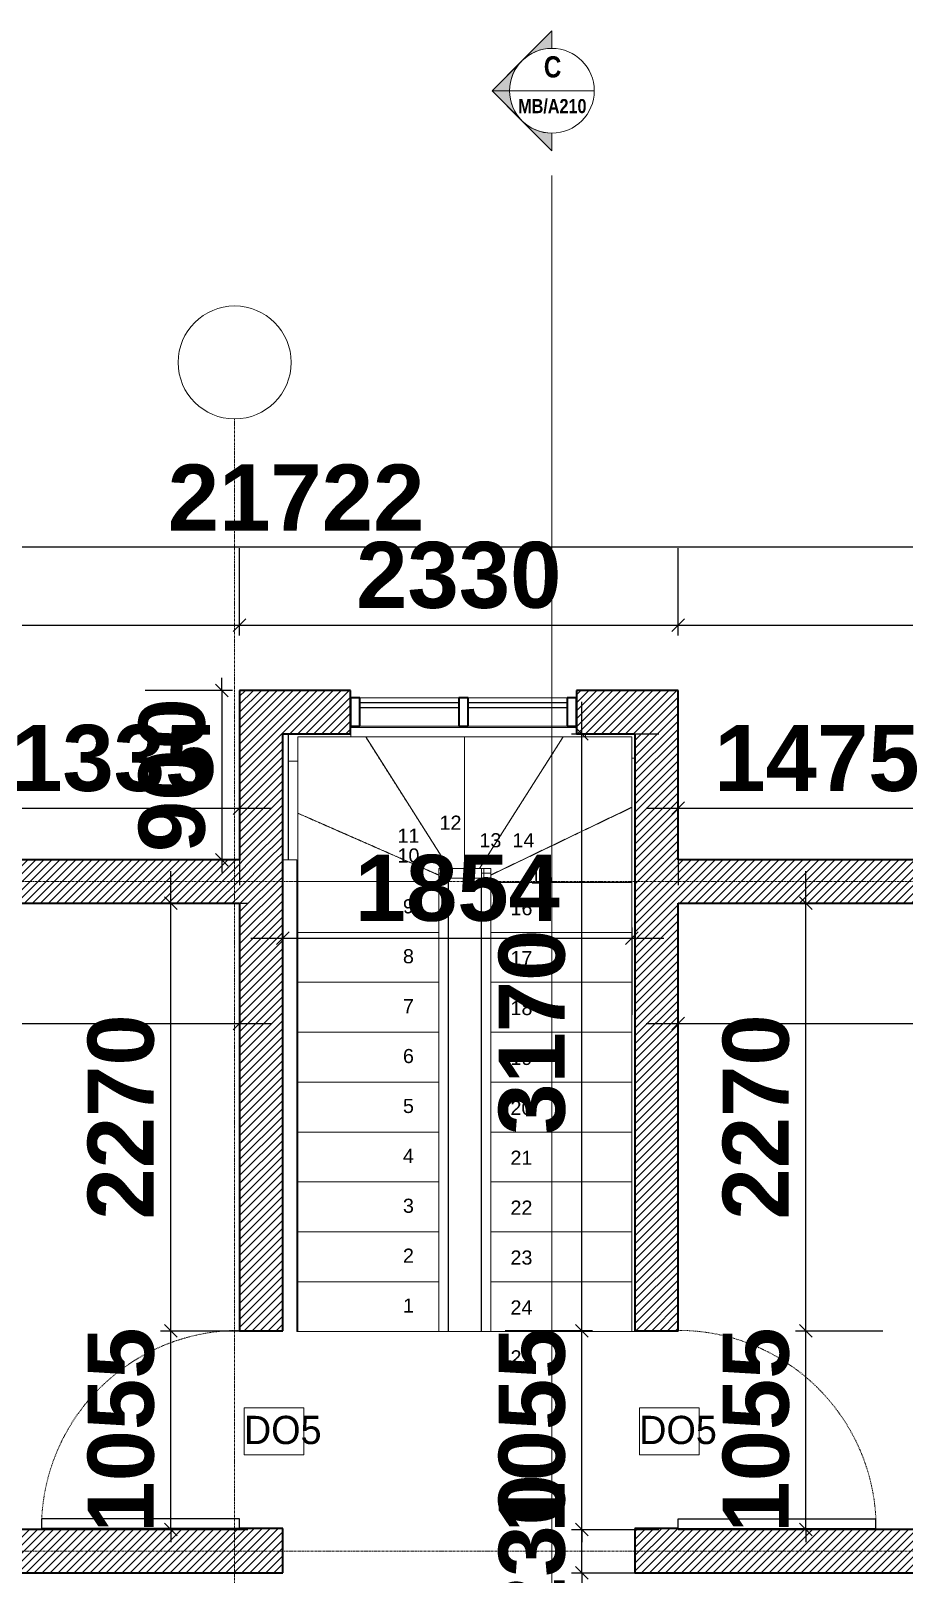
# Model space of a CAD drawing. Header units: inches. Extents: x 22 to 382261, y 22 to 371281.
# Drawn here: x 272010 to 276648, y 55957 to 64152 of the extents above; entities that cross this region are included whole.
import ezdxf

# ---------------------------------------------------------------- set-up
doc = ezdxf.new("R2010")
doc.units = ezdxf.units.IN
doc.header["$MEASUREMENT"] = 0
for name, pattern in [('Dash', [6.35, 3.175, -3.175]), ('Grid Line 1_2_', [22.225, 12.7, -3.175, 3.175, -3.175]), ('Overhead', [3.96875, 2.38125, -1.5875])]:
    doc.linetypes.add(name, pattern=pattern)
for name, color, linetype, lineweight in [('A-ANNO-DIMS', 211, 'Continuous', 9), ('A-DOOR', 31, 'Continuous', 9), ('A-DOOR-HDLN', 31, 'Dash', 9), ('A-DOOR-IDEN', 31, 'Continuous', 9), ('A-FLOR', 192, 'Continuous', 9), ('A-FLOR-HRAL', 11, 'Continuous', 9), ('A-GLAZ-CURT', 52, 'Continuous', 9), ('A-GLAZ-CWMG', 51, 'Continuous', 9), ('A-WALL-PATT', 111, 'Continuous', 9), ('G-ANNO-SYMB', 111, 'Continuous', 9), ('I-WALL', 2, 'Continuous', 9), ('S-GRID', 1, 'Continuous', 9), ('S-GRID-IDEN', 1, 'Continuous', 9), ('S-STRS', 31, 'Continuous', 9), ('S-STRS-ANNO', 31, 'Continuous', 9)]:
    doc.layers.add(name, color=color, linetype=linetype, lineweight=lineweight)
doc.styles.add('Arial', font='arial.ttf', dxfattribs={"height": 506.015625})
doc.styles.add('Arial Narrow_B', font='ARIALNB.TTF', dxfattribs={"height": 255})
doc.styles.add('Arial Narrow_B_1', font='ARIALNB.TTF', dxfattribs={"height": 170})
doc.styles.add('Arial_B', font='arialbd.ttf', dxfattribs={"height": 350.793651})
doc.styles.add('Tw Cen MT Condensed', font='TCCM____.TTF', dxfattribs={"height": 1.35})
doc.dimstyles.new('2', dxfattribs={"dimscale": 304.8, "dimtxt": 346.888196, "dimasz": 0.221354, "dimexe": 1.338583, "dimexo": 0.0625, "dimgap": 0.278871, "dimtad": 1, "dimdec": 0, "dimzin": 0, "dimdsep": 46, "dimtxsty": 'Arial_B', "dimblk1": 'OBLIQUE', "dimblk2": 'OBLIQUE', "dimsah": 1, "dimcen": 0.09, "dimdle": 0.557743, "dimazin": 0, "dimtfac": 1, "dimtdec": 4, "dimtix": 1, "dimtmove": 0, "dimatfit": 3, "dimfxl": 0.557743, "dimfxlon": 1, "dimtvp": 1, "dimtolj": 1, "dimtzin": 0, "dimarcsym": 2})
pattern_1 = [(45, (261326.42, 47511.47), (-21.213203, 21.213203), [])]

# ---------------------------------------------------------------- blocks, each defined once
blk = doc.blocks.new('M_Single-Flush - 1050 DOORS 2 gym _ memebers room-944587-02-GYM AND MEMBERS ROOM BLOWUP')
at = {"layer": 'A-DOOR', "lineweight": 25}
for p, q in [((525, -115), (474, -115)), ((474, -115), (474, -1165.5)), ((525, -115), (525, -1165.5)), ((525, -1165.5), (474, -1165.5))]:
    blk.add_line(p, q, dxfattribs=at)
at = {"layer": 'A-DOOR-HDLN'}
blk.add_arc((525, -115), 1051.7, 180, 267.22045, dxfattribs=at)
blk = doc.blocks.new('M_Single-Flush - 1050 DOORS-898826-02-GYM AND MEMBERS ROOM BLOWUP')
at = {"layer": 'A-DOOR', "lineweight": 25}
for p, q in [((525, 1165.5), (474, 1165.5)), ((474, 115), (474, 1165.5)), ((525, 115), (525, 1165.5)), ((525, 115), (474, 115))]:
    blk.add_line(p, q, dxfattribs=at)
at = {"layer": 'A-DOOR-HDLN'}
blk.add_arc((525, 115), 1051.7, 92.77955, 180, dxfattribs=at)
blk = doc.blocks.new('Rectangular Mullion - 50 x 150mm-442057-02-GYM AND MEMBERS ROOM BLOWUP')
at = {"layer": 'A-GLAZ-CWMG', "lineweight": 35}
for p, q in [((0, 75), (-50, 75)), ((-50, 75), (-50, -75)), ((0, -75), (0, 75)), ((-50, -75), (0, -75))]:
    blk.add_line(p, q, dxfattribs=at)
blk = doc.blocks.new('System Panel - Glazed-442035-02-GYM AND MEMBERS ROOM BLOWUP')
at = {"layer": 'A-GLAZ-CURT', "lineweight": 25}
for p, q in [((262.5, 49.5), (-262.5, 49.5)), ((-262.5, 49.5), (-262.5, 24.5)), ((-262.5, 24.5), (262.5, 24.5)), ((262.5, 24.5), (262.5, 49.5))]:
    blk.add_line(p, q, dxfattribs=at)
blk = doc.blocks.new('Rectangular Mullion - 50 x 150mm-442058-02-GYM AND MEMBERS ROOM BLOWUP')
at = {"layer": 'A-GLAZ-CWMG', "lineweight": 35}
for p, q in [((-50, 75), (0, 75)), ((-50, -75), (-50, 75)), ((0, 75), (0, -75)), ((0, -75), (-50, -75))]:
    blk.add_line(p, q, dxfattribs=at)
blk = doc.blocks.new('Rectangular Mullion - 50 x 150mm-442052-02-GYM AND MEMBERS ROOM BLOWUP')
at = {"layer": 'A-GLAZ-CWMG', "lineweight": 35}
for p, q in [((-25, 75), (25, 75)), ((-25, -75), (-25, 75)), ((25, 75), (25, -75)), ((25, -75), (-25, -75))]:
    blk.add_line(p, q, dxfattribs=at)
blk = doc.blocks.new('Rectangular Mullion - 50 x 150mm-440587-02-GYM AND MEMBERS ROOM BLOWUP')
at = {"layer": 'A-GLAZ-CWMG'}
for p, q in [((12431.2, 13098.2), (12956.2, 13098.2)), ((12956.2, 12948.2), (12431.2, 12948.2))]:
    blk.add_line(p, q, dxfattribs=at)
blk = doc.blocks.new('Top Rail Type - Top Rail_Internal_-670082-02-GYM AND MEMBERS ROOM BLOWUP')
at = {"layer": 'A-FLOR-HRAL'}
for p, q in [((12850.8, 12192), (12886, 12192)), ((12850.8, 12116.6), (12850.8, 12192)), ((12900.8, 12142), (12900.8, 12192)), ((12900.8, 12192), (13076.6, 12192)), ((13076.6, 12142), (12900.8, 12142)), ((12900.8, 12142), (12900.8, 12116.6)), ((13076.6, 12192), (13126.6, 12192)), ((13076.6, 12103.5), (13076.6, 12192)), ((13126.6, 12192), (13126.6, 12103.5)), ((12850.8, 9733.2), (12850.8, 12116.6)), ((12900.8, 12116.6), (12850.8, 12116.6)), ((12900.8, 12116.6), (12900.8, 9733.2)), ((13076.6, 9733.2), (13076.6, 12103.5)), ((13126.6, 12103.5), (13076.6, 12103.5)), ((13126.6, 12103.5), (13126.6, 9733.2)), ((13126.6, 9733.2), (13076.6, 9733.2))]:
    blk.add_line(p, q, dxfattribs=at)
blk = doc.blocks.new('Top Rail Type - Top Rail_Internal_-V14-02-GYM AND MEMBERS ROOM BLOWUP')
at = {"layer": 'A-FLOR-HRAL'}
for p, q in [((12850.8, 12167), (12886, 12167)), ((12850.8, 12116.6), (12850.8, 12167)), ((12885.9, 12192), (12885.9, 12142)), ((12885.9, 12192), (13076.6, 12192)), ((12885.9, 12142), (13076.6, 12142)), ((12900.8, 12116.6), (12900.8, 12142)), ((13126.6, 12167), (13076.6, 12167)), ((13076.6, 12167), (13076.6, 12103.5)), ((13088.8, 12192), (13088.8, 12142)), ((13126.6, 12167), (13126.6, 12103.5)), ((12850.8, 9733.2), (12850.8, 12116.6)), ((12900.8, 9733.2), (12900.8, 12116.6)), ((13076.6, 12103.5), (13076.6, 9733.2)), ((13126.6, 12103.5), (13126.6, 9733.2)), ((13126.6, 9733.2), (13076.6, 9733.2))]:
    blk.add_line(p, q, dxfattribs=at)
blk = doc.blocks.new('Top Rail Type - Top Rail_Internal_-670101-02-GYM AND MEMBERS ROOM BLOWUP')
at = {"layer": 'A-FLOR-HRAL'}
for p, q in [((12051.6, 12762.8), (12051.6, 12908.2)), ((12101.6, 12891.2), (12101.6, 12762.8)), ((12384, 12891.2), (12101.6, 12891.2)), ((12381.2, 12941.2), (12384, 12941.2)), ((12384, 12891.2), (12384, 12941.2)), ((12384, 12941.2), (13581.2, 12941.2)), ((13628.7, 12891.2), (12384, 12891.2)), ((13628.7, 12891.2), (13628.7, 12908.2)), ((13875.8, 12891.2), (13628.7, 12891.2)), ((13875.8, 12778.8), (13875.8, 12891.2)), ((12051.6, 12238.2), (12051.6, 12762.8)), ((12101.6, 12762.8), (12051.6, 12762.8)), ((12101.6, 12762.8), (12101.6, 9733.2)), ((13875.8, 12778.8), (13891.2, 12778.8)), ((13875.8, 9733.2), (13875.8, 12778.8)), ((13925.8, 9733.2), (13875.8, 9733.2)), ((13925.8, 9738.2), (13925.8, 9733.2))]:
    blk.add_line(p, q, dxfattribs=at)
blk = doc.blocks.new('Top Rail Type - Top Rail_Internal_-V15-02-GYM AND MEMBERS ROOM BLOWUP')
at = {"layer": 'A-FLOR-HRAL'}
for p, q in [((12051.6, 12762.8), (12051.6, 12908.2)), ((12101.6, 12891.2), (12384, 12891.2)), ((12101.6, 12762.8), (12101.6, 12891.2)), ((12381.2, 12941.2), (12384, 12941.2)), ((12384, 12941.2), (13581.2, 12941.2)), ((12384, 12891.2), (13628.7, 12891.2)), ((13628.7, 12891.2), (13875.8, 12891.2)), ((13875.8, 12891.2), (13875.8, 12778.8)), ((12051.6, 12238.2), (12051.6, 12762.8)), ((12101.6, 9733.2), (12101.6, 12762.8)), ((13875.8, 12778.8), (13875.8, 9733.2)), ((13925.8, 9733.2), (13875.8, 9733.2)), ((13925.8, 9738.2), (13925.8, 9733.2))]:
    blk.add_line(p, q, dxfattribs=at)
blk = doc.blocks.new('Grid - Grid Head - Circle-749417-02-GYM AND MEMBERS ROOM BLOWUP')
at = {"layer": 'S-GRID-IDEN'}
blk.add_circle((0, 0), 4, dxfattribs=at)
blk = doc.blocks.new('_Oblique')
at = {"color": 0, "linetype": 'ByBlock', "lineweight": -2}
blk.add_line((-0.5, -0.5), (0.5, 0.5), dxfattribs=at)
blk = doc.blocks.new('*D5405')
at = {"layer": 'A-ANNO-DIMS', "color": 0, "lineweight": -2, "transparency": 16777216}
for p, q in [((271782.6, 60080.3), (271782.6, 59616.4)), ((273118, 60080.3), (273118, 59616.4)), ((271612.6, 60024.4), (273288, 60024.4))]:
    blk.add_line(p, q, dxfattribs=at)
at = {"layer": 'Defpoints', "color": 0, "transparency": 16777216}
for p in [(271782.6, 60099.4), (273118, 60099.4), (273118, 60024.4)]:
    blk.add_point(p, dxfattribs=at)
at = {"layer": 'A-ANNO-DIMS', "color": 0, "lineweight": -2, "transparency": 16777216, "xscale": 67.46874999999999, "yscale": 67.46874999999999, "zscale": 67.46874999999999, "rotation": 180}
blk.add_blockref('_Oblique', (271782.6, 60024.4), dxfattribs=at)
at = {"layer": 'A-ANNO-DIMS', "color": 0, "lineweight": -2, "transparency": 16777216, "xscale": 67.46874999999999, "yscale": 67.46874999999999, "zscale": 67.46874999999999}
blk.add_blockref('_Oblique', (273118, 60024.4), dxfattribs=at)
at = {"layer": 'A-ANNO-DIMS', "color": 0, "transparency": 16777216, "insert": (272450.3, 60288.5), "char_height": 350.79, "width": 559.685, "attachment_point": 5, "style": 'Arial_B'}
blk.add_mtext('\\A1;1335', dxfattribs=at)
blk = doc.blocks.new('*D5406')
at = {"layer": 'A-ANNO-DIMS', "color": 0, "lineweight": -2, "transparency": 16777216}
for p, q in [((272753.9, 57249.7), (272753.9, 57317.1)), ((272697.9, 57249.7), (273161.9, 57249.7)), ((272753.9, 56194.7), (272753.9, 57249.7)), ((272697.9, 56194.7), (273161.9, 56194.7)), ((272753.9, 56194.7), (272753.9, 56127.2))]:
    blk.add_line(p, q, dxfattribs=at)
at = {"layer": 'Defpoints', "color": 0, "transparency": 16777216}
for p in [(272678.9, 57249.7), (272753.9, 57249.7), (272678.9, 56194.7)]:
    blk.add_point(p, dxfattribs=at)
at = {"layer": 'A-ANNO-DIMS', "color": 0, "lineweight": -2, "transparency": 16777216, "xscale": 67.46874999999999, "yscale": 67.46874999999999, "zscale": 67.46874999999999}
for p, rotation in [((272753.9, 57249.7), 270), ((272753.9, 56194.7), 90)]:
    blk.add_blockref('_Oblique', p, dxfattribs=dict(at, rotation=rotation))
at = {"layer": 'A-ANNO-DIMS', "color": 0, "transparency": 16777216, "insert": (272489.8, 56722.2), "char_height": 350.79, "width": 559.685, "attachment_point": 5, "rotation": 90, "style": 'Arial_B'}
blk.add_mtext('\\A1;1055', dxfattribs=at)
blk = doc.blocks.new('*D5407')
at = {"layer": 'A-ANNO-DIMS', "color": 0, "lineweight": -2, "transparency": 16777216}
for p, q in [((272753.9, 57079.7), (272753.9, 59689.7)), ((272697.9, 59519.7), (273161.9, 59519.7)), ((272697.9, 57249.7), (273161.9, 57249.7))]:
    blk.add_line(p, q, dxfattribs=at)
at = {"layer": 'Defpoints', "color": 0, "transparency": 16777216}
for p in [(272678.9, 59519.7), (272753.9, 59519.7), (272678.9, 57249.7)]:
    blk.add_point(p, dxfattribs=at)
at = {"layer": 'A-ANNO-DIMS', "color": 0, "lineweight": -2, "transparency": 16777216, "xscale": 67.46874999999999, "yscale": 67.46874999999999, "zscale": 67.46874999999999}
for p, rotation in [((272753.9, 59519.7), 90), ((272753.9, 57249.7), 270)]:
    blk.add_blockref('_Oblique', p, dxfattribs=dict(at, rotation=rotation))
at = {"layer": 'A-ANNO-DIMS', "color": 0, "transparency": 16777216, "insert": (272489.8, 58384.7), "char_height": 350.79, "width": 559.685, "attachment_point": 5, "rotation": 90, "style": 'Arial_B'}
blk.add_mtext('\\A1;2270', dxfattribs=at)
blk = doc.blocks.new('*D5423')
at = {"layer": 'A-ANNO-DIMS', "color": 0, "lineweight": -2, "transparency": 16777216}
for p, q in [((276126.2, 57249.7), (276126.2, 57317.1)), ((276070.3, 57249.7), (276534.2, 57249.7)), ((276126.2, 56194.7), (276126.2, 57249.7)), ((276070.3, 56194.7), (276534.2, 56194.7)), ((276126.2, 56194.7), (276126.2, 56127.2))]:
    blk.add_line(p, q, dxfattribs=at)
at = {"layer": 'Defpoints', "color": 0, "transparency": 16777216}
for p in [(276051.2, 57249.7), (276126.2, 57249.7), (276051.2, 56194.7)]:
    blk.add_point(p, dxfattribs=at)
at = {"layer": 'A-ANNO-DIMS', "color": 0, "lineweight": -2, "transparency": 16777216, "xscale": 67.46874999999999, "yscale": 67.46874999999999, "zscale": 67.46874999999999}
for p, rotation in [((276126.2, 57249.7), 270), ((276126.2, 56194.7), 90)]:
    blk.add_blockref('_Oblique', p, dxfattribs=dict(at, rotation=rotation))
at = {"layer": 'A-ANNO-DIMS', "color": 0, "transparency": 16777216, "insert": (275862.1, 56722.2), "char_height": 350.79, "width": 559.685, "attachment_point": 5, "rotation": 90, "style": 'Arial_B'}
blk.add_mtext('\\A1;1055', dxfattribs=at)
blk = doc.blocks.new('*D5424')
at = {"layer": 'A-ANNO-DIMS', "color": 0, "lineweight": -2, "transparency": 16777216}
for p, q in [((276126.2, 57079.7), (276126.2, 59689.7)), ((276070.3, 59519.7), (276534.2, 59519.7)), ((276070.3, 57249.7), (276534.2, 57249.7))]:
    blk.add_line(p, q, dxfattribs=at)
at = {"layer": 'Defpoints', "color": 0, "transparency": 16777216}
for p in [(276051.2, 59519.7), (276126.2, 59519.7), (276051.2, 57249.7)]:
    blk.add_point(p, dxfattribs=at)
at = {"layer": 'A-ANNO-DIMS', "color": 0, "lineweight": -2, "transparency": 16777216, "xscale": 67.46874999999999, "yscale": 67.46874999999999, "zscale": 67.46874999999999}
for p, rotation in [((276126.2, 59519.7), 90), ((276126.2, 57249.7), 270)]:
    blk.add_blockref('_Oblique', p, dxfattribs=dict(at, rotation=rotation))
at = {"layer": 'A-ANNO-DIMS', "color": 0, "transparency": 16777216, "insert": (275862.1, 58384.7), "char_height": 350.79, "width": 559.685, "attachment_point": 5, "rotation": 90, "style": 'Arial_B'}
blk.add_mtext('\\A1;2270', dxfattribs=at)
blk = doc.blocks.new('*D5425')
at = {"layer": 'A-ANNO-DIMS', "color": 0, "lineweight": -2, "transparency": 16777216}
for p, q in [((276922.6, 59968.4), (276922.6, 60432.4)), ((275447.6, 60080.3), (275447.6, 59616.4)), ((275277.6, 60024.4), (277092.6, 60024.4))]:
    blk.add_line(p, q, dxfattribs=at)
at = {"layer": 'Defpoints', "color": 0, "transparency": 16777216}
for p in [(275447.6, 60099.4), (276922.6, 60024.4), (276922.6, 59949.4)]:
    blk.add_point(p, dxfattribs=at)
at = {"layer": 'A-ANNO-DIMS', "color": 0, "lineweight": -2, "transparency": 16777216, "xscale": 67.46874999999999, "yscale": 67.46874999999999, "zscale": 67.46874999999999, "rotation": 180}
blk.add_blockref('_Oblique', (275447.6, 60024.4), dxfattribs=at)
at = {"layer": 'A-ANNO-DIMS', "color": 0, "lineweight": -2, "transparency": 16777216, "xscale": 67.46874999999999, "yscale": 67.46874999999999, "zscale": 67.46874999999999}
blk.add_blockref('_Oblique', (276922.6, 60024.4), dxfattribs=at)
at = {"layer": 'A-ANNO-DIMS', "color": 0, "transparency": 16777216, "insert": (276185.1, 60288.5), "char_height": 350.79, "width": 559.685, "attachment_point": 5, "style": 'Arial_B'}
blk.add_mtext('\\A1;1475', dxfattribs=at)
blk = doc.blocks.new('*D5434')
at = {"layer": 'A-ANNO-DIMS', "color": 0, "lineweight": -2, "transparency": 16777216}
for p, q in [((275447.6, 58936.9), (275447.6, 58472.9)), ((284049.7, 58936.9), (284049.7, 58472.9)), ((275277.6, 58880.9), (284219.7, 58880.9))]:
    blk.add_line(p, q, dxfattribs=at)
at = {"layer": 'Defpoints', "color": 0, "transparency": 16777216}
for p in [(275447.6, 58955.9), (284049.7, 58955.9), (284049.7, 58880.9)]:
    blk.add_point(p, dxfattribs=at)
at = {"layer": 'A-ANNO-DIMS', "color": 0, "lineweight": -2, "transparency": 16777216, "xscale": 67.46874999999999, "yscale": 67.46874999999999, "zscale": 67.46874999999999, "rotation": 180}
blk.add_blockref('_Oblique', (275447.6, 58880.9), dxfattribs=at)
at = {"layer": 'A-ANNO-DIMS', "color": 0, "lineweight": -2, "transparency": 16777216, "xscale": 67.46874999999999, "yscale": 67.46874999999999, "zscale": 67.46874999999999}
blk.add_blockref('_Oblique', (284049.7, 58880.9), dxfattribs=at)
at = {"layer": 'A-ANNO-DIMS', "color": 0, "transparency": 16777216, "insert": (279748.7, 59145.2), "char_height": 350.79, "width": 559.685, "attachment_point": 5, "style": 'Arial_B'}
blk.add_mtext('\\A1;8602', dxfattribs=at)
blk = doc.blocks.new('*D5436')
at = {"layer": 'A-ANNO-DIMS', "color": 0, "lineweight": -2, "transparency": 16777216}
for p, q in [((262787.6, 58936.9), (262787.6, 58472.9)), ((273118.4, 58936.9), (273118.4, 58472.9)), ((262617.6, 58880.9), (273288.4, 58880.9))]:
    blk.add_line(p, q, dxfattribs=at)
at = {"layer": 'Defpoints', "color": 0, "transparency": 16777216}
for p in [(262787.6, 58955.9), (273118.4, 58955.9), (273118.4, 58880.9)]:
    blk.add_point(p, dxfattribs=at)
at = {"layer": 'A-ANNO-DIMS', "color": 0, "lineweight": -2, "transparency": 16777216, "xscale": 67.46874999999999, "yscale": 67.46874999999999, "zscale": 67.46874999999999, "rotation": 180}
blk.add_blockref('_Oblique', (262787.6, 58880.9), dxfattribs=at)
at = {"layer": 'A-ANNO-DIMS', "color": 0, "lineweight": -2, "transparency": 16777216, "xscale": 67.46874999999999, "yscale": 67.46874999999999, "zscale": 67.46874999999999}
blk.add_blockref('_Oblique', (273118.4, 58880.9), dxfattribs=at)
at = {"layer": 'A-ANNO-DIMS', "color": 0, "transparency": 16777216, "insert": (267953, 59145), "char_height": 350.79, "width": 699.606, "attachment_point": 5, "style": 'Arial_B'}
blk.add_mtext('\\A1;10331', dxfattribs=at)
blk = doc.blocks.new('*D5438')
at = {"layer": 'A-ANNO-DIMS', "color": 0, "lineweight": -2, "transparency": 16777216}
for p, q in [((273081, 60649.7), (272617.1, 60649.7)), ((273025.1, 60649.7), (273025.1, 60717.1)), ((273025.1, 60649.7), (273025.1, 59749.7)), ((273081, 59749.7), (272617.1, 59749.7)), ((273025.1, 59749.7), (273025.1, 59682.2))]:
    blk.add_line(p, q, dxfattribs=at)
at = {"layer": 'Defpoints', "color": 0, "transparency": 16777216}
for p in [(273100.1, 60649.7), (273025.1, 59749.7), (273100.1, 59749.7)]:
    blk.add_point(p, dxfattribs=at)
at = {"layer": 'A-ANNO-DIMS', "color": 0, "lineweight": -2, "transparency": 16777216, "xscale": 67.46874999999999, "yscale": 67.46874999999999, "zscale": 67.46874999999999}
for p, rotation in [((273025.1, 60649.7), 270), ((273025.1, 59749.7), 90)]:
    blk.add_blockref('_Oblique', p, dxfattribs=dict(at, rotation=rotation))
at = {"layer": 'A-ANNO-DIMS', "color": 0, "transparency": 16777216, "insert": (272760.8, 60199.7), "char_height": 350.79, "width": 419.764, "attachment_point": 5, "rotation": 90, "style": 'Arial_B'}
blk.add_mtext('\\A1;900', dxfattribs=at)
blk = doc.blocks.new('*D5439')
at = {"layer": 'A-ANNO-DIMS', "color": 0, "lineweight": -2, "transparency": 16777216}
for p, q in [((262557.6, 60940.4), (262557.6, 61404.3)), ((273118, 60940.4), (273118, 61404.3)), ((262387.6, 60996.3), (273288, 60996.3))]:
    blk.add_line(p, q, dxfattribs=at)
at = {"layer": 'Defpoints', "color": 0, "transparency": 16777216}
for p in [(273118, 60996.3), (262557.6, 60921.3), (273118, 60921.3)]:
    blk.add_point(p, dxfattribs=at)
at = {"layer": 'A-ANNO-DIMS', "color": 0, "lineweight": -2, "transparency": 16777216, "xscale": 67.46874999999999, "yscale": 67.46874999999999, "zscale": 67.46874999999999, "rotation": 180}
blk.add_blockref('_Oblique', (262557.6, 60996.3), dxfattribs=at)
at = {"layer": 'A-ANNO-DIMS', "color": 0, "lineweight": -2, "transparency": 16777216, "xscale": 67.46874999999999, "yscale": 67.46874999999999, "zscale": 67.46874999999999}
blk.add_blockref('_Oblique', (273118, 60996.3), dxfattribs=at)
at = {"layer": 'A-ANNO-DIMS', "color": 0, "transparency": 16777216, "insert": (267837.8, 61260.4), "char_height": 350.79, "width": 699.606, "attachment_point": 5, "style": 'Arial_B'}
blk.add_mtext('\\A1;10560', dxfattribs=at)
blk = doc.blocks.new('*D5440')
at = {"layer": 'A-ANNO-DIMS', "color": 0, "lineweight": -2, "transparency": 16777216}
for p, q in [((273118, 60940.4), (273118, 61404.3)), ((275447.6, 60940.4), (275447.6, 61404.3)), ((272948, 60996.3), (275617.6, 60996.3))]:
    blk.add_line(p, q, dxfattribs=at)
at = {"layer": 'Defpoints', "color": 0, "transparency": 16777216}
for p in [(275447.6, 60996.3), (273118, 60921.3), (275447.6, 60921.3)]:
    blk.add_point(p, dxfattribs=at)
at = {"layer": 'A-ANNO-DIMS', "color": 0, "lineweight": -2, "transparency": 16777216, "xscale": 67.46874999999999, "yscale": 67.46874999999999, "zscale": 67.46874999999999, "rotation": 180}
blk.add_blockref('_Oblique', (273118, 60996.3), dxfattribs=at)
at = {"layer": 'A-ANNO-DIMS', "color": 0, "lineweight": -2, "transparency": 16777216, "xscale": 67.46874999999999, "yscale": 67.46874999999999, "zscale": 67.46874999999999}
blk.add_blockref('_Oblique', (275447.6, 60996.3), dxfattribs=at)
at = {"layer": 'A-ANNO-DIMS', "color": 0, "transparency": 16777216, "insert": (274282.8, 61260.4), "char_height": 350.79, "width": 559.685, "attachment_point": 5, "style": 'Arial_B'}
blk.add_mtext('\\A1;2330', dxfattribs=at)
blk = doc.blocks.new('*D5441')
at = {"layer": 'A-ANNO-DIMS', "color": 0, "lineweight": -2, "transparency": 16777216}
for p, q in [((275447.6, 60940.4), (275447.6, 61404.3)), ((284279.7, 60940.4), (284279.7, 61404.3)), ((275277.6, 60996.3), (284449.7, 60996.3))]:
    blk.add_line(p, q, dxfattribs=at)
at = {"layer": 'Defpoints', "color": 0, "transparency": 16777216}
for p in [(284279.7, 60996.3), (275447.6, 60921.3), (284279.7, 60921.3)]:
    blk.add_point(p, dxfattribs=at)
at = {"layer": 'A-ANNO-DIMS', "color": 0, "lineweight": -2, "transparency": 16777216, "xscale": 67.46874999999999, "yscale": 67.46874999999999, "zscale": 67.46874999999999, "rotation": 180}
blk.add_blockref('_Oblique', (275447.6, 60996.3), dxfattribs=at)
at = {"layer": 'A-ANNO-DIMS', "color": 0, "lineweight": -2, "transparency": 16777216, "xscale": 67.46874999999999, "yscale": 67.46874999999999, "zscale": 67.46874999999999}
blk.add_blockref('_Oblique', (284279.7, 60996.3), dxfattribs=at)
at = {"layer": 'A-ANNO-DIMS', "color": 0, "transparency": 16777216, "insert": (279863.7, 61260.5), "char_height": 350.79, "width": 559.685, "attachment_point": 5, "style": 'Arial_B'}
blk.add_mtext('\\A1;8832', dxfattribs=at)
blk = doc.blocks.new('*D5442')
at = {"layer": 'A-ANNO-DIMS', "color": 0, "lineweight": -2, "transparency": 16777216}
for p, q in [((262557.6, 61356.8), (262557.6, 61820.8)), ((284279.7, 61356.8), (284279.7, 61820.8)), ((262387.6, 61412.8), (284449.7, 61412.8))]:
    blk.add_line(p, q, dxfattribs=at)
at = {"layer": 'Defpoints', "color": 0, "transparency": 16777216}
for p in [(284279.7, 61412.8), (262557.6, 61337.8), (284279.7, 61337.8)]:
    blk.add_point(p, dxfattribs=at)
at = {"layer": 'A-ANNO-DIMS', "color": 0, "lineweight": -2, "transparency": 16777216, "xscale": 67.46874999999999, "yscale": 67.46874999999999, "zscale": 67.46874999999999, "rotation": 180}
blk.add_blockref('_Oblique', (262557.6, 61412.8), dxfattribs=at)
at = {"layer": 'A-ANNO-DIMS', "color": 0, "lineweight": -2, "transparency": 16777216, "xscale": 67.46874999999999, "yscale": 67.46874999999999, "zscale": 67.46874999999999}
blk.add_blockref('_Oblique', (284279.7, 61412.8), dxfattribs=at)
at = {"layer": 'A-ANNO-DIMS', "color": 0, "transparency": 16777216, "insert": (273418.7, 61673.9), "char_height": 350.79, "width": 699.606, "attachment_point": 5, "style": 'Arial_B'}
blk.add_mtext('\\A1;21722', dxfattribs=at)
blk = doc.blocks.new('*D5443')
at = {"layer": 'A-ANNO-DIMS', "color": 0, "lineweight": -2, "transparency": 16777216}
for p, q in [((274936.9, 56194.7), (274936.9, 56262.1)), ((274881, 56194.7), (275344.9, 56194.7)), ((274936.9, 55964.7), (274936.9, 56194.7)), ((274881, 55964.7), (275344.9, 55964.7)), ((274936.9, 55964.7), (274936.9, 55897.2))]:
    blk.add_line(p, q, dxfattribs=at)
at = {"layer": 'Defpoints', "color": 0, "transparency": 16777216}
for p in [(274861.9, 56194.7), (274936.9, 56194.7), (274861.9, 55964.7)]:
    blk.add_point(p, dxfattribs=at)
at = {"layer": 'A-ANNO-DIMS', "color": 0, "lineweight": -2, "transparency": 16777216, "xscale": 67.46874999999999, "yscale": 67.46874999999999, "zscale": 67.46874999999999}
for p, rotation in [((274936.9, 56194.7), 270), ((274936.9, 55964.7), 90)]:
    blk.add_blockref('_Oblique', p, dxfattribs=dict(at, rotation=rotation))
at = {"layer": 'A-ANNO-DIMS', "color": 0, "transparency": 16777216, "insert": (274672.8, 56079.7), "char_height": 350.79, "width": 419.764, "attachment_point": 5, "rotation": 90, "style": 'Arial_B'}
blk.add_mtext('\\A1;230', dxfattribs=at)
blk = doc.blocks.new('*D5444')
at = {"layer": 'A-ANNO-DIMS', "color": 0, "lineweight": -2, "transparency": 16777216}
for p, q in [((274936.9, 57249.7), (274936.9, 57317.1)), ((274992.9, 57249.7), (274528.9, 57249.7)), ((274936.9, 56194.7), (274936.9, 57249.7)), ((274881, 56194.7), (275344.9, 56194.7)), ((274936.9, 56194.7), (274936.9, 56127.2))]:
    blk.add_line(p, q, dxfattribs=at)
at = {"layer": 'Defpoints', "color": 0, "transparency": 16777216}
for p in [(274936.9, 57249.7), (275011.9, 57249.7), (274861.9, 56194.7)]:
    blk.add_point(p, dxfattribs=at)
at = {"layer": 'A-ANNO-DIMS', "color": 0, "lineweight": -2, "transparency": 16777216, "xscale": 67.46874999999999, "yscale": 67.46874999999999, "zscale": 67.46874999999999}
for p, rotation in [((274936.9, 57249.7), 270), ((274936.9, 56194.7), 90)]:
    blk.add_blockref('_Oblique', p, dxfattribs=dict(at, rotation=rotation))
at = {"layer": 'A-ANNO-DIMS', "color": 0, "transparency": 16777216, "insert": (274672.8, 56722.2), "char_height": 350.79, "width": 559.685, "attachment_point": 5, "rotation": 90, "style": 'Arial_B'}
blk.add_mtext('\\A1;1055', dxfattribs=at)
blk = doc.blocks.new('*D5445')
at = {"layer": 'A-ANNO-DIMS', "color": 0, "lineweight": -2, "transparency": 16777216}
for p, q in [((274936.9, 57079.7), (274936.9, 60589.7)), ((274881, 60419.7), (275344.9, 60419.7)), ((274992.9, 57249.7), (274528.9, 57249.7))]:
    blk.add_line(p, q, dxfattribs=at)
at = {"layer": 'Defpoints', "color": 0, "transparency": 16777216}
for p in [(274861.9, 60419.7), (274936.9, 60419.7), (275011.9, 57249.7)]:
    blk.add_point(p, dxfattribs=at)
at = {"layer": 'A-ANNO-DIMS', "color": 0, "lineweight": -2, "transparency": 16777216, "xscale": 67.46874999999999, "yscale": 67.46874999999999, "zscale": 67.46874999999999}
for p, rotation in [((274936.9, 60419.7), 90), ((274936.9, 57249.7), 270)]:
    blk.add_blockref('_Oblique', p, dxfattribs=dict(at, rotation=rotation))
at = {"layer": 'A-ANNO-DIMS', "color": 0, "transparency": 16777216, "insert": (274672.8, 58834.7), "char_height": 350.79, "width": 559.685, "attachment_point": 5, "rotation": 90, "style": 'Arial_B'}
blk.add_mtext('\\A1;3170', dxfattribs=at)
blk = doc.blocks.new('*D5446')
at = {"layer": 'A-ANNO-DIMS', "color": 0, "lineweight": -2, "transparency": 16777216}
for p, q in [((273178.4, 59334.6), (275372.2, 59334.6)), ((273348.4, 59390.5), (273348.4, 58926.6)), ((275202.2, 59390.5), (275202.2, 58926.6))]:
    blk.add_line(p, q, dxfattribs=at)
at = {"layer": 'Defpoints', "color": 0, "transparency": 16777216}
for p in [(273348.4, 59409.6), (275202.2, 59409.6), (275202.2, 59334.6)]:
    blk.add_point(p, dxfattribs=at)
at = {"layer": 'A-ANNO-DIMS', "color": 0, "lineweight": -2, "transparency": 16777216, "xscale": 67.46874999999999, "yscale": 67.46874999999999, "zscale": 67.46874999999999, "rotation": 180}
blk.add_blockref('_Oblique', (273348.4, 59334.6), dxfattribs=at)
at = {"layer": 'A-ANNO-DIMS', "color": 0, "lineweight": -2, "transparency": 16777216, "xscale": 67.46874999999999, "yscale": 67.46874999999999, "zscale": 67.46874999999999}
blk.add_blockref('_Oblique', (275202.2, 59334.6), dxfattribs=at)
at = {"layer": 'A-ANNO-DIMS', "color": 0, "transparency": 16777216, "insert": (274275.3, 59598.8), "char_height": 350.79, "width": 559.685, "attachment_point": 5, "style": 'Arial_B'}
blk.add_mtext('\\A1;1854', dxfattribs=at)
blk = doc.blocks.new('M_Door Tag1 - M_Door Tag 2-910938-02-GYM AND MEMBERS ROOM BLOWUP')
at = {"layer": 'A-DOOR-IDEN'}
for p, q in [((-1.21, 1.54), (3.02, 1.54)), ((-1.21, -1.79), (-1.21, 1.54)), ((3.02, 1.54), (3.02, -1.79)), ((3.02, -1.79), (-1.21, -1.79))]:
    blk.add_line(p, q, dxfattribs=at)
blk = doc.blocks.new('Section - M_Section Head - Filled 2-912447-02-GYM AND MEMBERS ROOM BLOWUP')
at = {"layer": 'G-ANNO-SYMB'}
h = blk.add_hatch(color=256, dxfattribs=at)
edge = h.paths.add_edge_path()
edge.add_line((-6, 4.24), (-6, 3))
edge.add_arc((-6, 0), 3, 90, 135)
edge.add_line((-8.12, 2.12), (-6, 4.24))
h = blk.add_hatch(color=256, dxfattribs=at)
edge = h.paths.add_edge_path()
edge.add_line((-6, 4.24), (-3.88, 2.12))
edge.add_arc((-6, 0), 3, 45, 90)
edge.add_line((-6, 3), (-6, 4.24))
h = blk.add_hatch(color=256, dxfattribs=at)
edge = h.paths.add_edge_path()
edge.add_line((-10.24, 0), (-8.12, 2.12))
edge.add_arc((-6, 0), 3, 135, 180)
edge.add_line((-9, 0), (-10.24, 0))
h = blk.add_hatch(color=256, dxfattribs=at)
edge = h.paths.add_edge_path()
edge.add_line((-1.76, 0), (-3, 0))
edge.add_arc((-6, 0), 3, 360, 405)
edge.add_line((-3.88, 2.12), (-1.76, 0))
for p, q in [((-6, 4.24), (-10.24, 0)), ((-6, 4.24), (-8.12, 2.12)), ((-6, 3), (-6, 4.24)), ((-6, 4.24), (-6, 3)), ((-3.88, 2.12), (-6, 4.24)), ((-6, 4.24), (-1.76, 0)), ((-8.12, 2.12), (-10.24, 0)), ((-1.76, 0), (-3.88, 2.12)), ((-10.24, 0), (-9, 0)), ((-3, 0), (-1.76, 0)), ((-9, 0), (-10.24, 0)), ((-3, 0), (-1.76, 0))]:
    blk.add_line(p, q, dxfattribs=at)
for start, end in [(360, 180), (90, 135), (45, 90), (135, 180), (360, 45), (180, 360)]:
    blk.add_arc((-6, 0), 3, start, end, dxfattribs=at)

msp = doc.modelspace()

# ---------------------------------------------------------------- hatches: boundary and pattern name
at = {"layer": 'A-WALL-PATT', "lineweight": 18}
h = msp.add_hatch(dxfattribs=at)
h.set_pattern_fill('FP_3', color=256, style=0, pattern_type=2)
h.set_pattern_definition(pattern_1)
h.paths.add_polyline_path([(275447.6, 60419.7), (275447.6, 60649.7), (274907.6, 60649.7), (274907.6, 60419.7), (275217.6, 60419.7)])
h.paths.add_polyline_path([(273118, 60419.7), (273707.6, 60419.7), (273707.6, 60649.7), (273118, 60649.7)])
h = msp.add_hatch(dxfattribs=at)
h.set_pattern_fill('FP_3', color=256, style=0, pattern_type=2)
h.set_pattern_definition(pattern_1)
h.paths.add_polyline_path([(273348, 59749.7), (273348, 60419.7), (273118, 60419.7), (273118.4, 59749.7)])
h = msp.add_hatch(dxfattribs=at)
h.set_pattern_fill('FP_3', color=256, style=0, pattern_type=2)
h.set_pattern_definition(pattern_1)
h.paths.add_polyline_path([(275447.6, 59634.7), (275447.6, 60419.7), (275217.6, 60419.7), (275217.6, 59634.7)])
h = msp.add_hatch(dxfattribs=at)
h.set_pattern_fill('FP_3', color=256, style=0, pattern_type=2)
h.set_pattern_definition(pattern_1)
h.paths.add_polyline_path([(273118.4, 59519.7), (273118, 59749.7), (271782.6, 59749.7), (271782.6, 59519.7)])
h.paths.add_polyline_path([(262787.6, 59519.7), (263682.6, 59519.7), (263682.6, 59749.7), (262787.6, 59749.7)])
h.paths.add_polyline_path([(266682.6, 59519.7), (268782.6, 59519.7), (268782.6, 59749.7), (266682.6, 59749.7)])
h = msp.add_hatch(dxfattribs=at)
h.set_pattern_fill('FP_3', color=256, style=0, pattern_type=2)
h.set_pattern_definition(pattern_1)
h.paths.add_polyline_path([(273348.4, 56194.7), (273348.4, 56199.7), (273118.4, 56199.7), (273118.4, 56194.7)])
h.paths.add_polyline_path([(273118.4, 57249.7), (273348.4, 57249.7), (273348, 59749.7), (273118.4, 59749.7), (273118.4, 58292.6)])
h = msp.add_hatch(dxfattribs=at)
h.set_pattern_fill('FP_3', color=256, style=0, pattern_type=2)
h.set_pattern_definition(pattern_1)
h.paths.add_polyline_path([(283349.7, 59519.7), (284049.7, 59519.7), (284049.7, 59749.7), (283349.7, 59749.7)])
h.paths.add_polyline_path([(278422.6, 59519.7), (281849.7, 59519.7), (281849.7, 59749.7), (278422.6, 59749.7)])
h.paths.add_polyline_path([(276470.2, 59519.7), (276922.6, 59519.7), (276922.6, 59749.7), (275447.6, 59749.7), (275447.6, 59519.7)])
h = msp.add_hatch(dxfattribs=at)
h.set_pattern_fill('FP_3', color=256, style=0, pattern_type=2)
h.set_pattern_definition(pattern_1)
h.paths.add_polyline_path([(275447.6, 56194.7), (275447.6, 56199.7), (275217.6, 56199.7), (275217.6, 56194.7)])
h.paths.add_polyline_path([(275447.6, 57249.7), (275447.6, 59634.7), (275217.6, 59634.7), (275217.6, 57249.7)])
h = msp.add_hatch(dxfattribs=at)
h.set_pattern_fill('FP_3', color=256, style=0, pattern_type=2)
h.set_pattern_definition(pattern_1)
h.paths.add_polyline_path([(283807.6, 55964.7), (284049.7, 55964.7), (284049.7, 56194.7), (283807.6, 56194.7)])
h.paths.add_polyline_path([(262667.6, 55964.7), (263682.6, 55964.7), (263682.6, 56194.7), (262667.6, 56194.7)])
h.paths.add_polyline_path([(282757.6, 55964.7), (282757.6, 56194.7), (275217.6, 56194.7), (275217.6, 55964.7), (282333.1, 55964.7)])
h.paths.add_polyline_path([(266682.6, 55964.7), (268782.6, 55964.7), (268782.6, 56194.7), (266682.6, 56194.7)])
h.paths.add_polyline_path([(271782.6, 55964.7), (273348.4, 55964.7), (273348.4, 56194.7), (271782.6, 56194.7)])

# ---------------------------------------------------------------- linework, layer by layer
at = {"layer": 'A-FLOR'}
for p, q in [((273422.6, 59749.7), (273348.4, 59749.7)), ((273422.6, 57244.7), (273422.6, 59749.7)), ((274403, 57244.7), (273422.6, 57244.7)), ((275202.2, 57244.7), (274453, 57244.7)), ((275447.6, 57244.7), (275252.2, 57244.7)), ((275447.6, 57249.7), (275447.6, 57244.7))]:
    msp.add_line(p, q, dxfattribs=at)
at = {"layer": 'G-ANNO-SYMB'}
for p, q in [((274552.4, 63833.7), (275002.4, 63833.7)), ((274777.4, 63383.7), (274777.4, 53200.2))]:
    msp.add_line(p, q, dxfattribs=at)
at = {"layer": 'I-WALL', "lineweight": 35}
for p, q in [((273707.6, 60649.7), (273118, 60649.7)), ((273118, 60649.7), (273118, 59749.7)), ((273707.6, 60419.7), (273707.6, 60649.7)), ((275447.6, 60649.7), (274907.6, 60649.7)), ((274907.6, 60649.7), (274907.6, 60419.7)), ((275447.6, 59749.7), (275447.6, 60649.7)), ((273348, 60419.7), (273707.6, 60419.7)), ((273348, 59749.7), (273348, 60419.7)), ((274907.6, 60419.7), (275217.6, 60419.7)), ((275217.6, 60419.7), (275217.6, 57249.7)), ((273118, 59749.7), (271782.6, 59749.7)), ((273348.4, 59749.7), (273348, 59749.7)), ((273348.4, 57249.7), (273348.4, 59749.7)), ((276922.6, 59749.7), (275447.6, 59749.7)), ((271782.6, 59519.7), (273118.4, 59519.7)), ((273118.4, 59519.7), (273118.4, 57249.7)), ((275447.6, 59519.7), (276922.6, 59519.7)), ((275447.6, 57249.7), (275447.6, 59519.7)), ((273118.4, 57249.7), (273348.4, 57249.7)), ((275217.6, 57249.7), (275447.6, 57249.7)), ((273118.4, 56194.7), (271782.6, 56194.7)), ((273348.4, 56199.7), (273118.4, 56199.7)), ((273118.4, 56199.7), (273118.4, 56194.7)), ((273348.4, 55964.7), (273348.4, 56199.7)), ((275217.6, 56199.7), (275217.6, 55964.7)), ((275447.6, 56199.7), (275217.6, 56199.7)), ((275447.6, 56194.7), (275447.6, 56199.7)), ((282757.6, 56194.7), (275447.6, 56194.7)), ((271782.6, 55964.7), (273348.4, 55964.7)), ((275217.6, 55964.7), (282757.6, 55964.7))]:
    msp.add_line(p, q, dxfattribs=at)
at = {"layer": 'S-GRID', "linetype": 'Grid Line 1_2_'}
for p, q in [((273092.6, 54015.1), (273092.6, 62091.3)), ((259894, 59634.7), (287182.9, 59634.7)), ((259894, 56079.7), (287182.9, 56079.7))]:
    msp.add_line(p, q, dxfattribs=at)
at = {"layer": 'S-STRS'}
for p, q in [((273377.6, 60019.7), (273377.6, 60419.7)), ((273707.6, 60453), (273756.4, 60453)), ((273756.4, 60453), (274312.6, 60453)), ((273788.4, 60402.6), (274232.3, 59703.4)), ((274312.6, 60453), (274868.8, 60453)), ((274312.6, 60402.6), (274312.6, 59703.4)), ((274836.8, 60402.6), (274392.9, 59703.4)), ((274868.8, 60453), (274907.6, 60453)), ((273377.6, 59749.7), (273377.6, 60019.7)), ((273428, 59997.6), (274177.2, 59668.8)), ((275202.2, 60028.9), (274453, 59669.4)), ((273428, 59634.7), (274177.2, 59634.7)), ((274227.6, 59653), (274264.3, 59653)), ((274227.6, 59646.7), (274227.6, 59653)), ((274227.6, 59634.7), (274227.6, 59646.7)), ((274227.6, 59364.7), (274227.6, 59634.7)), ((274264.3, 59653), (274312.6, 59653)), ((274312.6, 59653), (274360.9, 59653)), ((274360.9, 59653), (274402.6, 59653)), ((274402.6, 59653), (274402.6, 59645.2)), ((274402.6, 59645.2), (274402.6, 59629.7)), ((274402.6, 59629.7), (274402.6, 59364.7)), ((275202.2, 59629.7), (274453, 59629.7)), ((273428, 59364.7), (274177.2, 59364.7)), ((274227.6, 59099.7), (274227.6, 59364.7)), ((274402.6, 59364.7), (274402.6, 59099.7)), ((275202.2, 59364.7), (274453, 59364.7)), ((273428, 59099.7), (274177.2, 59099.7)), ((274227.6, 58834.7), (274227.6, 59099.7)), ((274402.6, 59099.7), (274402.6, 58834.7)), ((275202.2, 59099.7), (274453, 59099.7)), ((273428, 58834.7), (274177.2, 58834.7)), ((274227.6, 58569.7), (274227.6, 58834.7)), ((274402.6, 58834.7), (274402.6, 58569.7)), ((275202.2, 58834.7), (274453, 58834.7)), ((273428, 58569.7), (274177.2, 58569.7)), ((274227.6, 58304.7), (274227.6, 58569.7)), ((274402.6, 58569.7), (274402.6, 58304.7)), ((275202.2, 58569.7), (274453, 58569.7)), ((273428, 58304.7), (274177.2, 58304.7)), ((274227.6, 58039.7), (274227.6, 58304.7)), ((274402.6, 58304.7), (274402.6, 58039.7)), ((275202.2, 58304.7), (274453, 58304.7)), ((273428, 58039.7), (274177.2, 58039.7)), ((274227.6, 57774.7), (274227.6, 58039.7)), ((274402.6, 58039.7), (274402.6, 57774.7)), ((275202.2, 58039.7), (274453, 58039.7)), ((273428, 57774.7), (274177.2, 57774.7)), ((274227.6, 57509.7), (274227.6, 57774.7)), ((274402.6, 57774.7), (274402.6, 57509.7)), ((275202.2, 57774.7), (274453, 57774.7)), ((273428, 57509.7), (274177.2, 57509.7)), ((274227.6, 57244.7), (274227.6, 57509.7)), ((274402.6, 57509.7), (274402.6, 57244.7)), ((275202.2, 57509.7), (274453, 57509.7)), ((275202.2, 57244.7), (274453, 57244.7)), ((275252.6, 57249.7), (275252.6, 57244.7))]:
    msp.add_line(p, q, dxfattribs=at)
at = {"layer": 'S-STRS', "linetype": 'Overhead'}
for p, q in [((273788.4, 60402.6), (274232.3, 59703.4)), ((274312.6, 60402.6), (274312.6, 59703.4)), ((274836.8, 60402.6), (274392.9, 59703.4)), ((273428, 59997.6), (274177.2, 59668.8)), ((275202.2, 60028.9), (274453, 59669.4)), ((273428, 59634.7), (274177.2, 59634.7)), ((275202.2, 59629.7), (274453, 59629.7)), ((273428, 59364.7), (274177.2, 59364.7)), ((275202.2, 59364.7), (274453, 59364.7)), ((273428, 59099.7), (274177.2, 59099.7)), ((275202.2, 59099.7), (274453, 59099.7)), ((273428, 58834.7), (274177.2, 58834.7)), ((275202.2, 58834.7), (274453, 58834.7)), ((273428, 58569.7), (274177.2, 58569.7)), ((275202.2, 58569.7), (274453, 58569.7)), ((273428, 58304.7), (274177.2, 58304.7)), ((275202.2, 58304.7), (274453, 58304.7)), ((273428, 58039.7), (274177.2, 58039.7)), ((275202.2, 58039.7), (274453, 58039.7)), ((273428, 57774.7), (274177.2, 57774.7)), ((275202.2, 57774.7), (274453, 57774.7)), ((273428, 57509.7), (274177.2, 57509.7)), ((275202.2, 57509.7), (274453, 57509.7))]:
    msp.add_line(p, q, dxfattribs=at)

# ---------------------------------------------------------------- block references
at = {"layer": 'A-DOOR-HDLN', "rotation": 270}
for name, p in [('M_Single-Flush - 1050 DOORS 2 gym _ memebers room-944587-02-GYM AND MEMBERS ROOM BLOWUP', (273233.4, 56724.7)), ('M_Single-Flush - 1050 DOORS-898826-02-GYM AND MEMBERS ROOM BLOWUP', (275332.6, 56724.7))]:
    msp.add_blockref(name, p, dxfattribs=at)
at = {"layer": 'A-DOOR-IDEN', "xscale": 74.99999999999996, "yscale": 74.99999999999996, "zscale": 74.99999999999996}
for p in [(273233.4, 56724.7), (275332.6, 56724.7)]:
    msp.add_blockref('M_Door Tag1 - M_Door Tag 2-910938-02-GYM AND MEMBERS ROOM BLOWUP', p, dxfattribs=at)
at = {"layer": 'A-FLOR-HRAL'}
for name in ['Top Rail Type - Top Rail_Internal_-670101-02-GYM AND MEMBERS ROOM BLOWUP', 'Top Rail Type - Top Rail_Internal_-V15-02-GYM AND MEMBERS ROOM BLOWUP', 'Top Rail Type - Top Rail_Internal_-670082-02-GYM AND MEMBERS ROOM BLOWUP', 'Top Rail Type - Top Rail_Internal_-V14-02-GYM AND MEMBERS ROOM BLOWUP']:
    msp.add_blockref(name, (261326.4, 47511.5), dxfattribs=at)
at = {"layer": 'A-GLAZ-CURT'}
for p in [(274020.1, 60534.7), (274595.1, 60534.7)]:
    msp.add_blockref('System Panel - Glazed-442035-02-GYM AND MEMBERS ROOM BLOWUP', p, dxfattribs=at)
at = {"layer": 'A-GLAZ-CWMG', "rotation": 180}
msp.add_blockref('Rectangular Mullion - 50 x 150mm-442057-02-GYM AND MEMBERS ROOM BLOWUP', (273707.6, 60534.7), dxfattribs=at)
at = {"layer": 'A-GLAZ-CWMG'}
for p in [(261326.4, 47511.5), (261901.4, 47511.5)]:
    msp.add_blockref('Rectangular Mullion - 50 x 150mm-440587-02-GYM AND MEMBERS ROOM BLOWUP', p, dxfattribs=at)
at = {"layer": 'A-GLAZ-CWMG', "extrusion": (0, 0, -1), "rotation": 180}
for name, p in [('Rectangular Mullion - 50 x 150mm-442052-02-GYM AND MEMBERS ROOM BLOWUP', (-274307.6, 60534.7)), ('Rectangular Mullion - 50 x 150mm-442058-02-GYM AND MEMBERS ROOM BLOWUP', (-274907.6, 60534.7))]:
    msp.add_blockref(name, p, dxfattribs=at)
at = {"layer": 'G-ANNO-SYMB', "extrusion": (0, 0, -1), "xscale": 74.99999999999996, "yscale": 74.99999999999996, "zscale": 74.99999999999996, "rotation": 270.0000000000005}
msp.add_blockref('Section - M_Section Head - Filled 2-912447-02-GYM AND MEMBERS ROOM BLOWUP', (-274777.4, 63383.7), dxfattribs=at)
at = {"layer": 'S-GRID-IDEN', "xscale": 74.99999999999996, "yscale": 74.99999999999996, "zscale": 74.99999999999996}
msp.add_blockref('Grid - Grid Head - Circle-749417-02-GYM AND MEMBERS ROOM BLOWUP', (273092.6, 62391.3), dxfattribs=at)

# ---------------------------------------------------------------- texts
at = {"layer": 'A-DOOR-IDEN', "char_height": 150, "width": 360.759, "attachment_point": 1, "style": 'Tw Cen MT Condensed'}
for insert in [(273141.7, 56797.7), (275240.9, 56797.7)]:
    msp.add_mtext('DO5', dxfattribs=dict(at, insert=insert))
at = {"layer": 'G-ANNO-SYMB', "attachment_point": 1}
for s, insert, char_height, width, style in [('\\fArial Narrow|b1|i0|c0|p34|;C', (274734.4, 64017.1), 112.5, 114.24, 'Arial Narrow_B'), ('MB/A210', (274598.3, 63789.8), 75, 444.937, 'Arial Narrow_B_1')]:
    msp.add_mtext(s, dxfattribs=dict(at, insert=insert, char_height=char_height, width=width, style=style))
at = {"layer": 'S-STRS-ANNO', "char_height": 75, "attachment_point": 1, "line_spacing_factor": 0.941778, "style": 'Arial'}
for s, insert, width in [('12', (274180.6, 59984.9), 138.441), ('11', (273957.4, 59915.9), 138.441), ('13', (274392.4, 59891.6), 138.441), ('14', (274567.7, 59891.6), 138.441), ('10', (273957.4, 59810.7), 138.441), ('15', (274663.1, 59697.7), 138.441), ('9', (273986.3, 59540.7), 69.221), ('16', (274557.4, 59530.7), 138.441), ('8', (273986.3, 59275.7), 69.221), ('17', (274557.4, 59265.7), 138.441), ('7', (273986.3, 59010.7), 69.221), ('18', (274557.4, 59000.7), 138.441), ('6', (273986.3, 58745.7), 69.221), ('19', (274557.4, 58735.7), 138.441), ('5', (273986.3, 58480.7), 69.221), ('20', (274557.4, 58470.7), 138.441), ('4', (273986.3, 58215.7), 69.221), ('21', (274557.4, 58205.7), 138.441), ('3', (273986.3, 57950.7), 69.221), ('22', (274557.4, 57940.7), 138.441), ('2', (273986.3, 57685.7), 69.221), ('23', (274557.4, 57675.7), 138.441), ('1', (273986.3, 57420.7), 69.221), ('24', (274557.4, 57410.7), 138.441), ('25', (274557.4, 57145.7), 138.441)]:
    msp.add_mtext(s, dxfattribs=dict(at, insert=insert, width=width))

# ---------------------------------------------------------------- dimensions: what is measured, and where the dimension line sits
at = {"layer": 'A-ANNO-DIMS'}
for base, p1, p2, override, picture, middle in [((284279.7, 61412.8), (262557.6, 61337.8), (284279.7, 61337.8), {"dimpost": '<>', "dimfxl": 21722.1}, '*D5442', (273418.7, 61673.9)), ((273118, 60996.3), (262557.6, 60921.3), (273118, 60921.3), {"dimpost": '<>', "dimfxl": 10560.4}, '*D5439', (267837.8, 61260.4)), ((275447.6, 60996.3), (273118, 60921.3), (275447.6, 60921.3), {"dimpost": '<>', "dimfxl": 2329.6}, '*D5440', (274282.8, 61260.4)), ((284279.7, 60996.3), (275447.6, 60921.3), (284279.7, 60921.3), {"dimpost": '<>', "dimfxl": 8832.1}, '*D5441', (279863.7, 61260.5)), ((273118, 60024.4), (271782.6, 60099.4), (273118, 60099.4), {"dimpost": '<>', "dimfxl": 1335.4}, '*D5405', (272450.3, 60288.5)), ((276922.6, 60024.4), (275447.6, 60099.4), (276922.6, 59949.4), {"dimpost": '<>', "dimfxl": 1482.6075}, '*D5425', (276185.1, 60288.5)), ((275202.2, 59334.6), (273348.4, 59409.6), (275202.2, 59409.6), {"dimpost": '<>', "dimfxl": 1853.8}, '*D5446', (274275.3, 59598.8)), ((273118.4, 58880.9), (262787.6, 58955.9), (273118.4, 58955.9), {"dimpost": '<>', "dimfxl": 10330.8}, '*D5436', (267953, 59145)), ((284049.7, 58880.9), (275447.6, 58955.9), (284049.7, 58955.9), {"dimpost": '<>', "dimfxl": 8602.1}, '*D5434', (279748.7, 59145.2))]:
    dim = msp.add_linear_dim(base=base, p1=p1, p2=p2, dimstyle='2', override=override, dxfattribs=at)
    dim.commit()
    dim.dimension.update_dxf_attribs({"geometry": picture, "text_midpoint": middle})
for base, p1, p2, override, picture, middle in [((273025.1, 59749.7), (273100.1, 60649.7), (273100.1, 59749.7), {"dimpost": '<>', "dimfxl": 900}, '*D5438', (272760.8, 60199.7)), ((274936.9, 60419.7), (275011.9, 57249.7), (274861.9, 60419.7), {"dimpost": '<>', "dimfxl": 3173.546912}, '*D5445', (274672.8, 58834.7)), ((272753.9, 59519.7), (272678.9, 57249.7), (272678.9, 59519.7), {"dimpost": '<>', "dimfxl": 2270}, '*D5407', (272489.8, 58384.7)), ((276126.2, 59519.7), (276051.2, 57249.7), (276051.2, 59519.7), {"dimpost": '<>', "dimfxl": 2270}, '*D5424', (275862.1, 58384.7)), ((272753.9, 57249.7), (272678.9, 56194.7), (272678.9, 57249.7), {"dimpost": '<>', "dimfxl": 1055}, '*D5406', (272489.8, 56722.2)), ((274936.9, 57249.7), (274861.9, 56194.7), (275011.9, 57249.7), {"dimpost": '<>', "dimfxl": 1065.610154}, '*D5444', (274672.8, 56722.2)), ((276126.2, 57249.7), (276051.2, 56194.7), (276051.2, 57249.7), {"dimpost": '<>', "dimfxl": 1055}, '*D5423', (275862.1, 56722.2)), ((274936.9, 56194.7), (274861.9, 55964.7), (274861.9, 56194.7), {"dimpost": '<>', "dimfxl": 230}, '*D5443', (274672.8, 56079.7))]:
    dim = msp.add_linear_dim(base=base, p1=p1, p2=p2, angle=90, dimstyle='2', override=override, dxfattribs=at)
    dim.commit()
    dim.dimension.update_dxf_attribs({"geometry": picture, "text_midpoint": middle})

doc.saveas('drawing.dxf')
